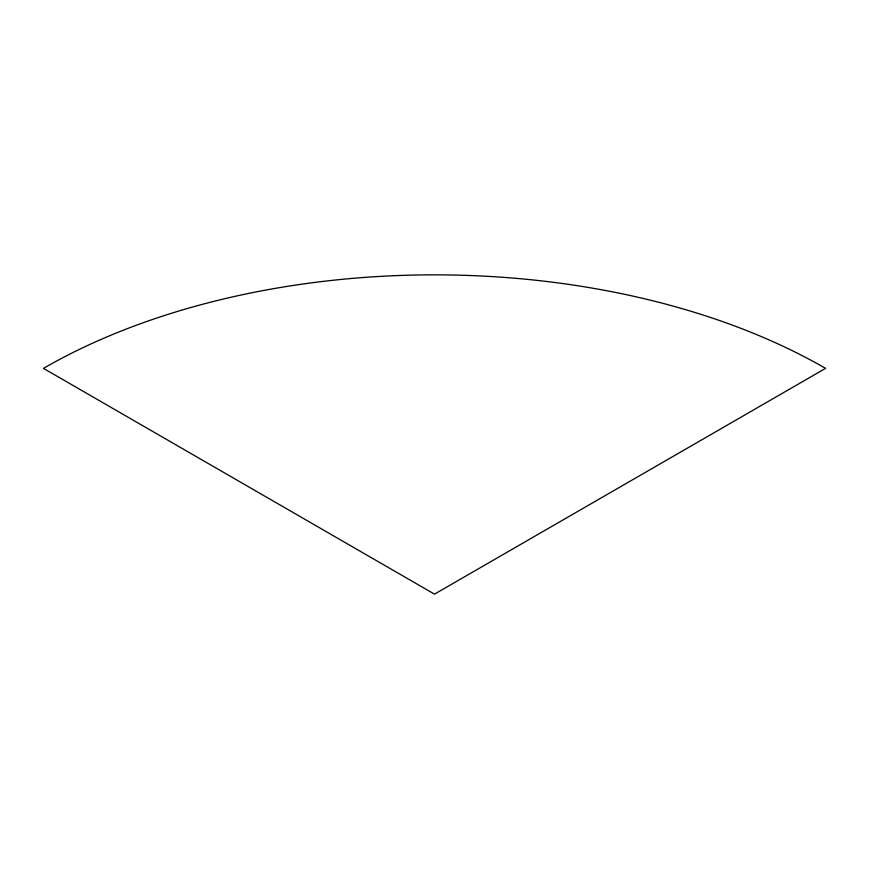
<?xml version="1.0" encoding="UTF-8"?>
<svg xmlns="http://www.w3.org/2000/svg" width="869" height="869" viewBox="0 0 869 869"><rect width="100%" height="100%" fill="white"/><g stroke="black" fill="none" stroke-linecap="round" stroke-linejoin="round"><path stroke-width="1.3" d="M825.55 368.369L434.5 594.146L43.45 368.369A553.032 319.292 0 0 1 825.55 368.369"/></g></svg>
